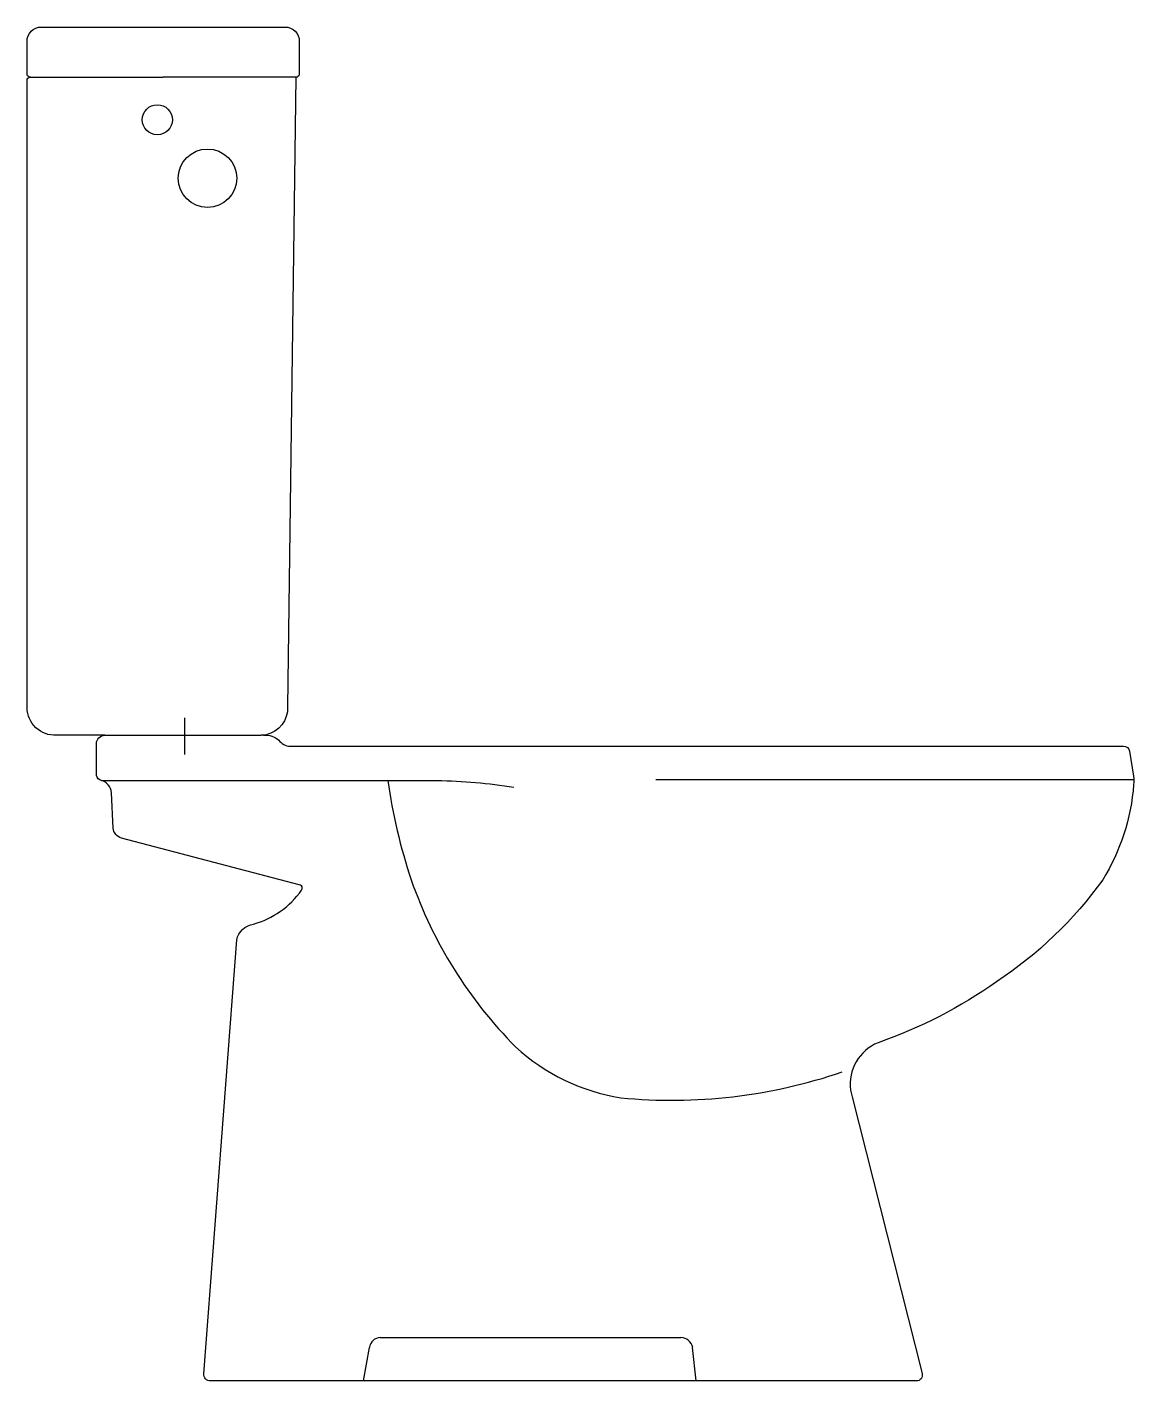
# Model space of a CAD drawing. Header units: millimetres. Extents: x 305.091 to 305.753, y 225.181 to 225.992.
import ezdxf

# ---------------------------------------------------------------- set-up
doc = ezdxf.new("R2010")
doc.units = ezdxf.units.MM

msp = doc.modelspace()

# ---------------------------------------------------------------- linework, layer by layer
msp.add_line((305.18501, 225.556), (305.18501, 225.578))
for points in [[(305.13507, 225.54054, -0.311794), (305.13201, 225.5435), (305.13201, 225.5625, -0.412941), (305.13701, 225.5675), (305.10801, 225.5675, -0.418943), (305.09051, 225.584), (305.09051, 225.95985, -0.07736), (305.09064, 225.96034, -0.288306), (305.09251, 225.9615, -0.322935), (305.09057, 225.96294, -0.068368), (305.09051, 225.9634), (305.09051, 225.981), (305.09051, 225.983, -0.42593), (305.09901, 225.9915), (305.17201, 225.9915), (305.24501, 225.9915, -0.42593), (305.25351, 225.983), (305.25351, 225.981), (305.25351, 225.9634, -0.068368), (305.25345, 225.96294, -0.322935), (305.25151, 225.9615), (305.24651, 225.5845, -0.360315), (305.2336, 225.56783, -0.054979), (305.23074, 225.5675)], [(305.23204, 225.56758, -0.218573), (305.24124, 225.56456), (305.24183, 225.5639, 0.238062), (305.24901, 225.561), (305.74701, 225.561, -0.355924), (305.75051, 225.558), (305.75301, 225.543, -0.076732), (305.75301, 225.538, -0.120449), (305.73451, 225.481, -0.091256), (305.67101, 225.42, -0.070166), (305.60001, 225.3835, 0.338158), (305.58347, 225.35514), (305.58451, 225.351), (305.62641, 225.18536, -0.488785), (305.62302, 225.181), (305.20033, 225.181, -0.436538), (305.19634, 225.18531), (305.21601, 225.445, -0.301013), (305.22601, 225.4545, 0.172081), (305.25487, 225.4748), (305.25509, 225.47516, 0.123969), (305.25527, 225.47601, 0.375637), (305.25351, 225.478), (305.14701, 225.506, -0.308356), (305.14201, 225.512), (305.14101, 225.533, 0.340391), (305.13448, 225.54069)], [(305.13601, 225.5405), (305.33601, 225.5405, -0.032471), (305.38201, 225.5365)], [(305.30651, 225.5405, 0.045919), (305.32051, 225.481, 0.111997), (305.38301, 225.381, 0.147072), (305.44601, 225.3505, 0.10725), (305.57851, 225.366)]]:
    msp.add_lwpolyline(points, format="xyb")
for points in [[(305.09251, 225.9615), (305.17201, 225.9615)], [(305.25151, 225.9615), (305.17201, 225.9615)], [(305.13701, 225.5675), (305.23074, 225.5675)], [(305.46701, 225.541), (305.7532, 225.541)], [(305.30201, 225.207), (305.48201, 225.207)], [(305.29201, 225.181), (305.29551, 225.201)], [(305.49101, 225.181), (305.48901, 225.201)]]:
    msp.add_lwpolyline(points)
for centre, radius in [((305.16851, 225.936), 0.009), ((305.19851, 225.901), 0.0175)]:
    msp.add_circle(centre, radius)
for centre, radius, start, end in [((305.13569, 225.54424), 0.00375, 260.53418, 274.99458), ((305.30228, 225.2002), 0.00681, 92.22311, 173.19567), ((305.48159, 225.19943), 0.00759, 11.9983, 86.79911)]:
    msp.add_arc(centre, radius, start, end)

doc.saveas('drawing.dxf')
